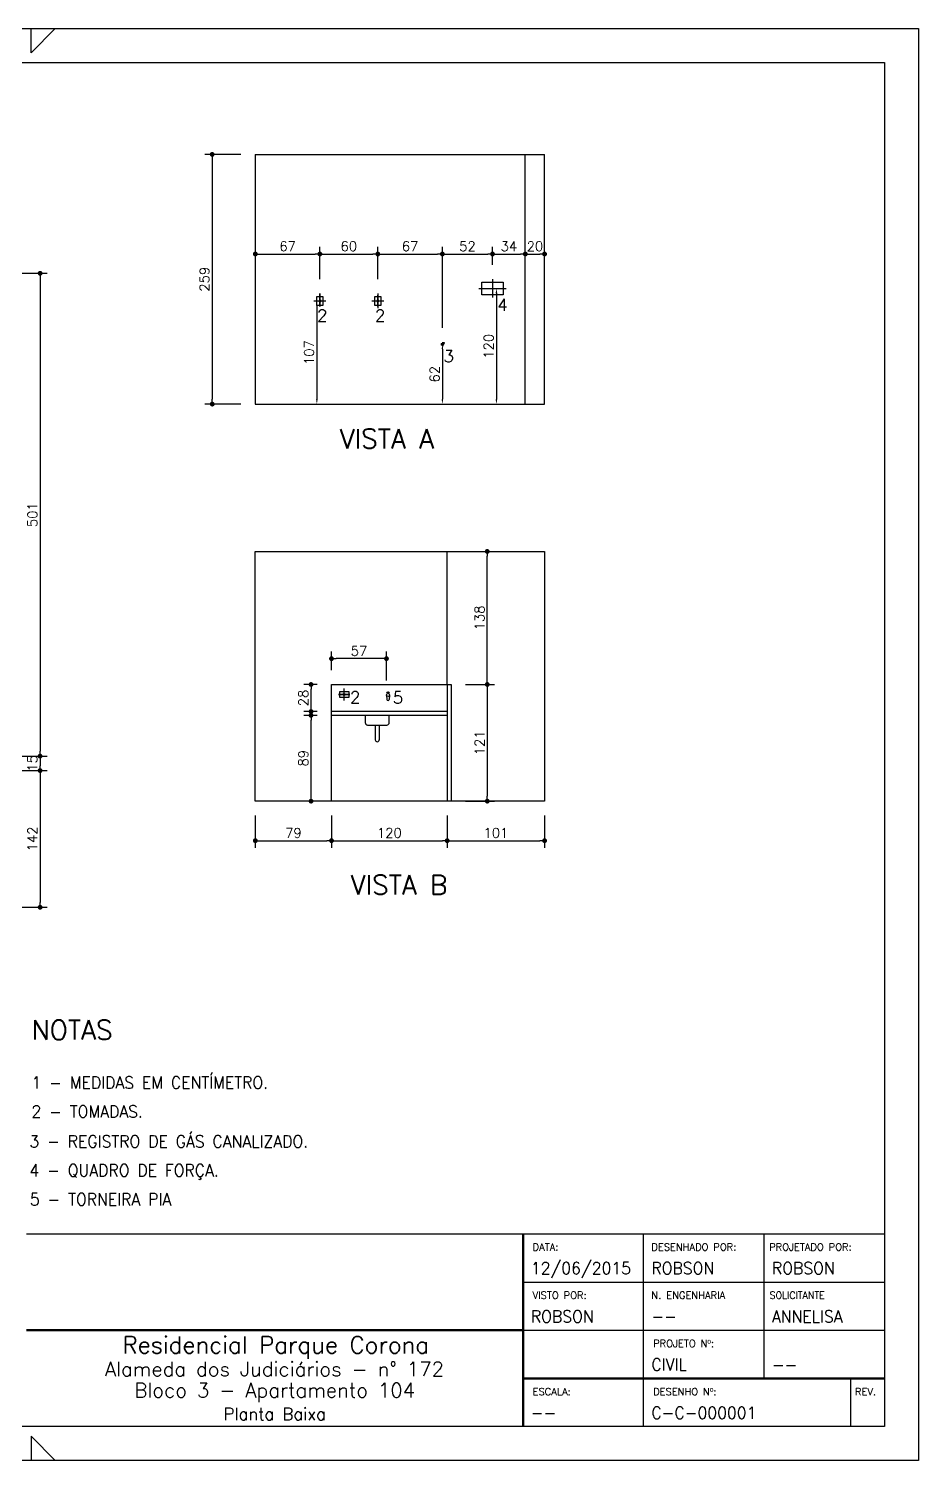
# Model space of a CAD drawing. Header units: millimetres. Extents: x -1019 to 2003, y 2166 to 3651.
# Drawn here: x 1080 to 2003, y 2166 to 3651 of the extents above; entities that cross this region are included whole.
import ezdxf
from ezdxf.enums import TextEntityAlignment as Align

# ---------------------------------------------------------------- set-up
doc = ezdxf.new("R2010")
doc.units = ezdxf.units.MM
doc.header["$LTSCALE"] = 30
doc.linetypes.add('CENTER', pattern=[2, 1.25, -0.25, 0.25, -0.25])
for name, color, linetype in [('100CL', 4, 'Continuous'), ('120CL', 4, 'Continuous'), ('175CL', 5, 'Continuous'), ('60CL', 2, 'Continuous'), ('CONT2', 2, 'Continuous'), ('CONT6', 6, 'Continuous'), ('Simb', 30, 'Continuous'), ('Texto-04', 4, 'Continuous')]:
    doc.layers.add(name, color=color, linetype=linetype)
doc.layers.add('CENTER', color=2, linetype='CENTER', lineweight=35)
doc.layers.add('CONT5', color=5, linetype='Continuous', lineweight=50)
doc.styles.add('100CL', font='romans.shx', dxfattribs={"height": 12.5})
doc.styles.add('120CL', font='romans.shx', dxfattribs={"height": 15})
doc.styles.add('175CL', font='romans.shx', dxfattribs={"height": 20})
doc.styles.add('60CL', font='romans.shx', dxfattribs={"height": 7.5})
doc.styles.add('NR', font='romans.shx')
doc.dimstyles.new('ESC-50', dxfattribs={"dimtxt": 10, "dimasz": 5, "dimexe": 7.5, "dimexo": 15, "dimgap": 0.5, "dimtad": 0, "dimdec": 1, "dimzin": 9, "dimdsep": 46, "dimtxsty": 'NR', "dimblk1": 'DOT', "dimblk2": 'DOT', "dimsah": 1, "dimcen": 0.09, "dimclrd": 1, "dimclre": 2, "dimclrt": 2, "dimadec": 5, "dimazin": 0, "dimtfac": 1, "dimtdec": 1, "dimtmove": 0, "dimatfit": 3, "dimldrblk": 'DOT', "dimfxl": 7.5, "dimtvp": 0.8, "dimtolj": 1, "dimtzin": 9, "dimarcsym": 0})

# ---------------------------------------------------------------- blocks, each defined once
blk = doc.blocks.new('*D38')
at = {"layer": 'Defpoints', "color": 0, "transparency": 16777216}
for p in [(1378.7, 3368.4), (1378.7, 3261.4), (1385.7, 3261.4)]:
    blk.add_point(p, dxfattribs=at)
at = {"layer": 'Simb', "color": 1, "lineweight": -2, "transparency": 16777216}
blk.add_line((1378.7, 3363.4), (1378.7, 3266.4), dxfattribs=at)
at = {"layer": 'Simb', "color": 1, "transparency": 16777216}
for points in [[(1377.9, 3363.4), (1379.6, 3363.4), (1378.7, 3368.4)], [(1377.9, 3266.4), (1379.6, 3266.4), (1378.7, 3261.4)]]:
    blk.add_solid(points, dxfattribs=at)
at = {"layer": 'Simb', "color": 2, "transparency": 16777216, "insert": (1370.7, 3314.9), "char_height": 10, "attachment_point": 5, "rotation": 90, "style": 'NR'}
blk.add_mtext('\\A1;107', dxfattribs=at)
blk = doc.blocks.new('_Dot')
at = {"color": 0, "linetype": 'ByBlock', "lineweight": -2}
blk.add_line((-0.5, 0), (-1, 0), dxfattribs=at)
at = {"color": 0, "linetype": 'ByBlock', "const_width": 0.5}
blk.add_lwpolyline([(-0.25, 0, 1), (0.25, 0, 1)], format="xyb", close=True, dxfattribs=at)
blk = doc.blocks.new('DOT')
at = {"color": 0, "linetype": 'ByBlock'}
blk.add_line((-0.5, 0), (-1, 0), dxfattribs=at)
at = {"color": 0, "linetype": 'ByBlock', "const_width": 0.5}
blk.add_lwpolyline([(-0.25, 0, 1), (0.25, 0, 1)], format="xyb", close=True, dxfattribs=at)
blk = doc.blocks.new('*D39')
at = {"layer": 'Defpoints', "color": 0, "transparency": 16777216}
for p in [(1314.9, 3520.4), (1270.2, 3261.4), (1314.9, 3261.4)]:
    blk.add_point(p, dxfattribs=at)
at = {"layer": 'Simb', "color": 2, "lineweight": -2, "transparency": 16777216}
for p, q in [((1299.9, 3520.4), (1262.7, 3520.4)), ((1299.9, 3261.4), (1262.7, 3261.4))]:
    blk.add_line(p, q, dxfattribs=at)
at = {"layer": 'Simb', "color": 1, "lineweight": -2, "transparency": 16777216}
blk.add_line((1270.2, 3515.4), (1270.2, 3266.4), dxfattribs=at)
at = {"layer": 'Simb', "color": 1, "lineweight": -2, "transparency": 16777216, "xscale": 5, "yscale": 5, "zscale": 5}
for p, rotation in [((1270.2, 3520.4), 90), ((1270.2, 3261.4), 270)]:
    blk.add_blockref('DOT', p, dxfattribs=dict(at, rotation=rotation))
at = {"layer": 'Simb', "color": 2, "transparency": 16777216, "insert": (1262.2, 3390.9), "char_height": 10, "attachment_point": 5, "rotation": 90, "style": 'NR'}
blk.add_mtext('\\A1;259', dxfattribs=at)
blk = doc.blocks.new('*D41')
at = {"layer": 'Defpoints', "color": 0, "transparency": 16777216}
for p in [(1507.4, 3323.4), (1507.4, 3261.4), (1508.9, 3261.4)]:
    blk.add_point(p, dxfattribs=at)
at = {"layer": 'Simb', "color": 1, "lineweight": -2, "transparency": 16777216}
blk.add_line((1508.9, 3318.4), (1508.9, 3266.4), dxfattribs=at)
at = {"layer": 'Simb', "color": 1, "transparency": 16777216}
for points in [[(1508.1, 3318.4), (1509.7, 3318.4), (1508.9, 3323.4)], [(1508.1, 3266.4), (1509.7, 3266.4), (1508.9, 3261.4)]]:
    blk.add_solid(points, dxfattribs=at)
at = {"layer": 'Simb', "color": 2, "transparency": 16777216, "insert": (1500.9, 3292.4), "char_height": 10, "attachment_point": 5, "rotation": 90, "style": 'NR'}
blk.add_mtext('\\A1;62', dxfattribs=at)
blk = doc.blocks.new('*D42')
at = {"layer": 'Defpoints', "color": 0, "transparency": 16777216}
for p in [(1574.9, 3381.4), (1564.9, 3261.4), (1574.9, 3261.4)]:
    blk.add_point(p, dxfattribs=at)
at = {"layer": 'Simb', "color": 1, "lineweight": -2, "transparency": 16777216}
blk.add_line((1564.9, 3376.4), (1564.9, 3266.4), dxfattribs=at)
at = {"layer": 'Simb', "color": 1, "transparency": 16777216}
for points in [[(1564.1, 3376.4), (1565.8, 3376.4), (1564.9, 3381.4)], [(1564.1, 3266.4), (1565.8, 3266.4), (1564.9, 3261.4)]]:
    blk.add_solid(points, dxfattribs=at)
at = {"layer": 'Simb', "color": 2, "transparency": 16777216, "insert": (1556.9, 3321.4), "char_height": 10, "attachment_point": 5, "rotation": 90, "style": 'NR'}
blk.add_mtext('\\A1;120', dxfattribs=at)
blk = doc.blocks.new('*D43')
at = {"layer": 'Defpoints', "color": 0, "transparency": 16777216}
for p in [(1314.9, 3520.4), (1381.9, 3417.1), (1381.9, 3376)]:
    blk.add_point(p, dxfattribs=at)
at = {"layer": 'Simb', "color": 2, "lineweight": -2, "transparency": 16777216}
for p, q in [((1314.9, 3505.4), (1314.9, 3409.6)), ((1381.9, 3391), (1381.9, 3424.6))]:
    blk.add_line(p, q, dxfattribs=at)
at = {"layer": 'Simb', "color": 1, "lineweight": -2, "transparency": 16777216}
blk.add_line((1319.9, 3417.1), (1376.9, 3417.1), dxfattribs=at)
at = {"layer": 'Simb', "color": 1, "lineweight": -2, "transparency": 16777216, "xscale": 5, "yscale": 5, "zscale": 5, "rotation": 180}
blk.add_blockref('DOT', (1314.9, 3417.1), dxfattribs=at)
at = {"layer": 'Simb', "color": 1, "lineweight": -2, "transparency": 16777216, "xscale": 5, "yscale": 5, "zscale": 5}
blk.add_blockref('DOT', (1381.9, 3417.1), dxfattribs=at)
at = {"layer": 'Simb', "color": 2, "transparency": 16777216, "insert": (1348.4, 3425.1), "char_height": 10, "attachment_point": 5, "style": 'NR'}
blk.add_mtext('\\A1;67', dxfattribs=at)
blk = doc.blocks.new('*D44')
at = {"layer": 'Defpoints', "color": 0, "transparency": 16777216}
for p in [(1441.9, 3417.1), (1381.9, 3376), (1441.9, 3376)]:
    blk.add_point(p, dxfattribs=at)
at = {"layer": 'Simb', "color": 2, "lineweight": -2, "transparency": 16777216}
for p, q in [((1381.9, 3391), (1381.9, 3424.6)), ((1441.9, 3391), (1441.9, 3424.6))]:
    blk.add_line(p, q, dxfattribs=at)
at = {"layer": 'Simb', "color": 1, "lineweight": -2, "transparency": 16777216}
blk.add_line((1386.9, 3417.1), (1436.9, 3417.1), dxfattribs=at)
at = {"layer": 'Simb', "color": 1, "lineweight": -2, "transparency": 16777216, "xscale": 5, "yscale": 5, "zscale": 5, "rotation": 180}
blk.add_blockref('DOT', (1381.9, 3417.1), dxfattribs=at)
at = {"layer": 'Simb', "color": 1, "lineweight": -2, "transparency": 16777216, "xscale": 5, "yscale": 5, "zscale": 5}
blk.add_blockref('DOT', (1441.9, 3417.1), dxfattribs=at)
at = {"layer": 'Simb', "color": 2, "transparency": 16777216, "insert": (1411.9, 3425.1), "char_height": 10, "attachment_point": 5, "style": 'NR'}
blk.add_mtext('\\A1;60', dxfattribs=at)
blk = doc.blocks.new('*D45')
at = {"layer": 'Defpoints', "color": 0, "transparency": 16777216}
for p in [(1508.9, 3417.1), (1441.9, 3376), (1508.9, 3325.5)]:
    blk.add_point(p, dxfattribs=at)
at = {"layer": 'Simb', "color": 2, "lineweight": -2, "transparency": 16777216}
for p, q in [((1441.9, 3391), (1441.9, 3424.6)), ((1508.9, 3340.5), (1508.9, 3424.6))]:
    blk.add_line(p, q, dxfattribs=at)
at = {"layer": 'Simb', "color": 1, "lineweight": -2, "transparency": 16777216}
blk.add_line((1446.9, 3417.1), (1503.9, 3417.1), dxfattribs=at)
at = {"layer": 'Simb', "color": 1, "lineweight": -2, "transparency": 16777216, "xscale": 5, "yscale": 5, "zscale": 5, "rotation": 180}
blk.add_blockref('DOT', (1441.9, 3417.1), dxfattribs=at)
at = {"layer": 'Simb', "color": 1, "lineweight": -2, "transparency": 16777216, "xscale": 5, "yscale": 5, "zscale": 5}
blk.add_blockref('DOT', (1508.9, 3417.1), dxfattribs=at)
at = {"layer": 'Simb', "color": 2, "transparency": 16777216, "insert": (1475.4, 3425.1), "char_height": 10, "attachment_point": 5, "style": 'NR'}
blk.add_mtext('\\A1;67', dxfattribs=at)
blk = doc.blocks.new('*D46')
at = {"layer": 'Defpoints', "color": 0, "transparency": 16777216}
for p in [(1560.9, 3417.1), (1560.9, 3390.9), (1508.9, 3325.5)]:
    blk.add_point(p, dxfattribs=at)
at = {"layer": 'Simb', "color": 2, "lineweight": -2, "transparency": 16777216}
for p, q in [((1508.9, 3340.5), (1508.9, 3424.6)), ((1560.9, 3405.9), (1560.9, 3424.6))]:
    blk.add_line(p, q, dxfattribs=at)
at = {"layer": 'Simb', "color": 1, "lineweight": -2, "transparency": 16777216}
blk.add_line((1513.9, 3417.1), (1555.9, 3417.1), dxfattribs=at)
at = {"layer": 'Simb', "color": 1, "lineweight": -2, "transparency": 16777216, "xscale": 5, "yscale": 5, "zscale": 5, "rotation": 180}
blk.add_blockref('DOT', (1508.9, 3417.1), dxfattribs=at)
at = {"layer": 'Simb', "color": 1, "lineweight": -2, "transparency": 16777216, "xscale": 5, "yscale": 5, "zscale": 5}
blk.add_blockref('DOT', (1560.9, 3417.1), dxfattribs=at)
at = {"layer": 'Simb', "color": 2, "transparency": 16777216, "insert": (1534.9, 3425.1), "char_height": 10, "attachment_point": 5, "style": 'NR'}
blk.add_mtext('\\A1;52', dxfattribs=at)
blk = doc.blocks.new('*D47')
at = {"layer": 'Defpoints', "color": 0, "transparency": 16777216}
for p in [(1594.9, 3417.1), (1560.9, 3390.9), (1594.9, 3390.9)]:
    blk.add_point(p, dxfattribs=at)
at = {"layer": 'Simb', "color": 2, "lineweight": -2, "transparency": 16777216}
for p, q in [((1560.9, 3405.9), (1560.9, 3424.6)), ((1594.9, 3405.9), (1594.9, 3424.6))]:
    blk.add_line(p, q, dxfattribs=at)
at = {"layer": 'Simb', "color": 1, "lineweight": -2, "transparency": 16777216}
blk.add_line((1565.9, 3417.1), (1589.9, 3417.1), dxfattribs=at)
at = {"layer": 'Simb', "color": 1, "lineweight": -2, "transparency": 16777216, "xscale": 5, "yscale": 5, "zscale": 5, "rotation": 180}
blk.add_blockref('DOT', (1560.9, 3417.1), dxfattribs=at)
at = {"layer": 'Simb', "color": 1, "lineweight": -2, "transparency": 16777216, "xscale": 5, "yscale": 5, "zscale": 5}
blk.add_blockref('DOT', (1594.9, 3417.1), dxfattribs=at)
at = {"layer": 'Simb', "color": 2, "transparency": 16777216, "insert": (1577.9, 3425.1), "char_height": 10, "attachment_point": 5, "style": 'NR'}
blk.add_mtext('\\A1;34', dxfattribs=at)
blk = doc.blocks.new('*D48')
at = {"layer": 'Defpoints', "color": 0, "transparency": 16777216}
for p in [(1614.9, 3417.1), (1594.9, 3390.9), (1614.9, 3390.9)]:
    blk.add_point(p, dxfattribs=at)
at = {"layer": 'Simb', "color": 2, "lineweight": -2, "transparency": 16777216}
for p, q in [((1594.9, 3405.9), (1594.9, 3424.6)), ((1614.9, 3405.9), (1614.9, 3424.6))]:
    blk.add_line(p, q, dxfattribs=at)
at = {"layer": 'Simb', "color": 1, "lineweight": -2, "transparency": 16777216}
blk.add_line((1599.9, 3417.1), (1609.9, 3417.1), dxfattribs=at)
at = {"layer": 'Simb', "color": 1, "lineweight": -2, "transparency": 16777216, "xscale": 5, "yscale": 5, "zscale": 5, "rotation": 180}
blk.add_blockref('DOT', (1594.9, 3417.1), dxfattribs=at)
at = {"layer": 'Simb', "color": 1, "lineweight": -2, "transparency": 16777216, "xscale": 5, "yscale": 5, "zscale": 5}
blk.add_blockref('DOT', (1614.9, 3417.1), dxfattribs=at)
at = {"layer": 'Simb', "color": 2, "transparency": 16777216, "insert": (1604.9, 3425.1), "char_height": 10, "attachment_point": 5, "style": 'NR'}
blk.add_mtext('\\A1;20', dxfattribs=at)
blk = doc.blocks.new('*D49')
at = {"layer": 'Defpoints', "color": 0, "transparency": 16777216}
for p in [(1372.7, 2938.6), (1393.9, 2938.6), (1393.9, 2849.6)]:
    blk.add_point(p, dxfattribs=at)
at = {"layer": 'Simb', "color": 2, "lineweight": -2, "transparency": 16777216}
for p, q in [((1378.9, 2938.6), (1365.2, 2938.6)), ((1378.9, 2849.6), (1365.2, 2849.6))]:
    blk.add_line(p, q, dxfattribs=at)
at = {"layer": 'Simb', "color": 1, "lineweight": -2, "transparency": 16777216}
blk.add_line((1372.7, 2854.6), (1372.7, 2933.6), dxfattribs=at)
at = {"layer": 'Simb', "color": 1, "lineweight": -2, "transparency": 16777216, "xscale": 5, "yscale": 5, "zscale": 5}
for p, rotation in [((1372.7, 2938.6), 90), ((1372.7, 2849.6), 270)]:
    blk.add_blockref('DOT', p, dxfattribs=dict(at, rotation=rotation))
at = {"layer": 'Simb', "color": 2, "transparency": 16777216, "insert": (1364.7, 2894.1), "char_height": 10, "attachment_point": 5, "rotation": 90, "style": 'NR'}
blk.add_mtext('\\A1;89', dxfattribs=at)
blk = doc.blocks.new('*D50')
at = {"layer": 'Defpoints', "color": 0, "transparency": 16777216}
for p in [(1517.9, 2970.6), (1517.9, 2849.6), (1555.4, 2849.6)]:
    blk.add_point(p, dxfattribs=at)
at = {"layer": 'Simb', "color": 2, "lineweight": -2, "transparency": 16777216}
for p, q in [((1532.9, 2970.6), (1562.9, 2970.6)), ((1532.9, 2849.6), (1562.9, 2849.6))]:
    blk.add_line(p, q, dxfattribs=at)
at = {"layer": 'Simb', "color": 1, "lineweight": -2, "transparency": 16777216}
blk.add_line((1555.4, 2965.6), (1555.4, 2854.6), dxfattribs=at)
at = {"layer": 'Simb', "color": 1, "lineweight": -2, "transparency": 16777216, "xscale": 5, "yscale": 5, "zscale": 5}
for p, rotation in [((1555.4, 2970.6), 90), ((1555.4, 2849.6), 270)]:
    blk.add_blockref('DOT', p, dxfattribs=dict(at, rotation=rotation))
at = {"layer": 'Simb', "color": 2, "transparency": 16777216, "insert": (1547.4, 2910.1), "char_height": 10, "attachment_point": 5, "rotation": 90, "style": 'NR'}
blk.add_mtext('\\A1;121', dxfattribs=at)
blk = doc.blocks.new('*D51')
at = {"layer": 'Defpoints', "color": 0, "transparency": 16777216}
for p in [(1513.9, 3108.6), (1555.4, 3108.6), (1517.9, 2970.6)]:
    blk.add_point(p, dxfattribs=at)
at = {"layer": 'Simb', "color": 2, "lineweight": -2, "transparency": 16777216}
for p, q in [((1528.9, 3108.6), (1562.9, 3108.6)), ((1532.9, 2970.6), (1562.9, 2970.6))]:
    blk.add_line(p, q, dxfattribs=at)
at = {"layer": 'Simb', "color": 1, "lineweight": -2, "transparency": 16777216}
blk.add_line((1555.4, 2975.6), (1555.4, 3103.6), dxfattribs=at)
at = {"layer": 'Simb', "color": 1, "lineweight": -2, "transparency": 16777216, "xscale": 5, "yscale": 5, "zscale": 5}
for p, rotation in [((1555.4, 3108.6), 90), ((1555.4, 2970.6), 270)]:
    blk.add_blockref('DOT', p, dxfattribs=dict(at, rotation=rotation))
at = {"layer": 'Simb', "color": 2, "transparency": 16777216, "insert": (1547.4, 3039.6), "char_height": 10, "attachment_point": 5, "rotation": 90, "style": 'NR'}
blk.add_mtext('\\A1;138', dxfattribs=at)
blk = doc.blocks.new('*D52')
at = {"layer": 'Defpoints', "color": 0, "transparency": 16777216}
for p in [(1314.9, 2849.6), (1393.9, 2849.6), (1393.9, 2808.6)]:
    blk.add_point(p, dxfattribs=at)
at = {"layer": 'Simb', "color": 2, "lineweight": -2, "transparency": 16777216}
for p, q in [((1314.9, 2834.6), (1314.9, 2801.1)), ((1393.9, 2834.6), (1393.9, 2801.1))]:
    blk.add_line(p, q, dxfattribs=at)
at = {"layer": 'Simb', "color": 1, "lineweight": -2, "transparency": 16777216}
blk.add_line((1319.9, 2808.6), (1388.9, 2808.6), dxfattribs=at)
at = {"layer": 'Simb', "color": 1, "lineweight": -2, "transparency": 16777216, "xscale": 5, "yscale": 5, "zscale": 5, "rotation": 180}
blk.add_blockref('DOT', (1314.9, 2808.6), dxfattribs=at)
at = {"layer": 'Simb', "color": 1, "lineweight": -2, "transparency": 16777216, "xscale": 5, "yscale": 5, "zscale": 5}
blk.add_blockref('DOT', (1393.9, 2808.6), dxfattribs=at)
at = {"layer": 'Simb', "color": 2, "transparency": 16777216, "insert": (1354.4, 2816.6), "char_height": 10, "attachment_point": 5, "style": 'NR'}
blk.add_mtext('\\A1;79', dxfattribs=at)
blk = doc.blocks.new('*D53')
at = {"layer": 'Defpoints', "color": 0, "transparency": 16777216}
for p in [(1393.9, 2849.6), (1513.9, 2849.6), (1513.9, 2808.6)]:
    blk.add_point(p, dxfattribs=at)
at = {"layer": 'Simb', "color": 2, "lineweight": -2, "transparency": 16777216}
for p, q in [((1393.9, 2834.6), (1393.9, 2801.1)), ((1513.9, 2834.6), (1513.9, 2801.1))]:
    blk.add_line(p, q, dxfattribs=at)
at = {"layer": 'Simb', "color": 1, "lineweight": -2, "transparency": 16777216}
blk.add_line((1398.9, 2808.6), (1508.9, 2808.6), dxfattribs=at)
at = {"layer": 'Simb', "color": 1, "lineweight": -2, "transparency": 16777216, "xscale": 5, "yscale": 5, "zscale": 5, "rotation": 180}
blk.add_blockref('DOT', (1393.9, 2808.6), dxfattribs=at)
at = {"layer": 'Simb', "color": 1, "lineweight": -2, "transparency": 16777216, "xscale": 5, "yscale": 5, "zscale": 5}
blk.add_blockref('DOT', (1513.9, 2808.6), dxfattribs=at)
at = {"layer": 'Simb', "color": 2, "transparency": 16777216, "insert": (1453.9, 2816.6), "char_height": 10, "attachment_point": 5, "style": 'NR'}
blk.add_mtext('\\A1;120', dxfattribs=at)
blk = doc.blocks.new('*D54')
at = {"layer": 'Defpoints', "color": 0, "transparency": 16777216}
for p in [(1513.9, 2849.6), (1614.9, 2849.6), (1614.9, 2808.6)]:
    blk.add_point(p, dxfattribs=at)
at = {"layer": 'Simb', "color": 2, "lineweight": -2, "transparency": 16777216}
for p, q in [((1513.9, 2834.6), (1513.9, 2801.1)), ((1614.9, 2834.6), (1614.9, 2801.1))]:
    blk.add_line(p, q, dxfattribs=at)
at = {"layer": 'Simb', "color": 1, "lineweight": -2, "transparency": 16777216}
blk.add_line((1518.9, 2808.6), (1609.9, 2808.6), dxfattribs=at)
at = {"layer": 'Simb', "color": 1, "lineweight": -2, "transparency": 16777216, "xscale": 5, "yscale": 5, "zscale": 5, "rotation": 180}
blk.add_blockref('DOT', (1513.9, 2808.6), dxfattribs=at)
at = {"layer": 'Simb', "color": 1, "lineweight": -2, "transparency": 16777216, "xscale": 5, "yscale": 5, "zscale": 5}
blk.add_blockref('DOT', (1614.9, 2808.6), dxfattribs=at)
at = {"layer": 'Simb', "color": 2, "transparency": 16777216, "insert": (1564.4, 2816.6), "char_height": 10, "attachment_point": 5, "style": 'NR'}
blk.add_mtext('\\A1;101', dxfattribs=at)
blk = doc.blocks.new('*D55')
at = {"layer": 'Defpoints', "color": 0, "transparency": 16777216}
for p in [(1372.7, 2970.6), (1393.9, 2970.6), (1393.9, 2942.6)]:
    blk.add_point(p, dxfattribs=at)
at = {"layer": 'Simb', "color": 2, "lineweight": -2, "transparency": 16777216}
for p, q in [((1378.9, 2970.6), (1365.2, 2970.6)), ((1378.9, 2942.6), (1365.2, 2942.6))]:
    blk.add_line(p, q, dxfattribs=at)
at = {"layer": 'Simb', "color": 1, "lineweight": -2, "transparency": 16777216}
blk.add_line((1372.7, 2947.6), (1372.7, 2965.6), dxfattribs=at)
at = {"layer": 'Simb', "color": 1, "lineweight": -2, "transparency": 16777216, "xscale": 5, "yscale": 5, "zscale": 5}
for p, rotation in [((1372.7, 2970.6), 90), ((1372.7, 2942.6), 270)]:
    blk.add_blockref('DOT', p, dxfattribs=dict(at, rotation=rotation))
at = {"layer": 'Simb', "color": 2, "transparency": 16777216, "insert": (1364.7, 2956.6), "char_height": 10, "attachment_point": 5, "rotation": 90, "style": 'NR'}
blk.add_mtext('\\A1;28', dxfattribs=at)
blk = doc.blocks.new('*D75')
at = {"layer": 'Defpoints', "color": 0, "transparency": 16777216}
for p in [(1042.6, 3397.1), (1042.6, 2896.3), (1091.7, 2896.3)]:
    blk.add_point(p, dxfattribs=at)
at = {"layer": 'Simb', "color": 2, "lineweight": -2, "transparency": 16777216}
for p, q in [((1057.6, 3397.1), (1099.2, 3397.1)), ((1057.6, 2896.3), (1099.2, 2896.3))]:
    blk.add_line(p, q, dxfattribs=at)
at = {"layer": 'Simb', "color": 1, "lineweight": -2, "transparency": 16777216}
blk.add_line((1091.7, 3392.1), (1091.7, 2901.3), dxfattribs=at)
at = {"layer": 'Simb', "color": 1, "lineweight": -2, "transparency": 16777216, "xscale": 5, "yscale": 5, "zscale": 5}
for p, rotation in [((1091.7, 3397.1), 90), ((1091.7, 2896.3), 270)]:
    blk.add_blockref('DOT', p, dxfattribs=dict(at, rotation=rotation))
at = {"layer": 'Simb', "color": 2, "transparency": 16777216, "insert": (1083.7, 3146.7), "char_height": 10, "attachment_point": 5, "rotation": 90, "style": 'NR'}
blk.add_mtext('\\A1;501', dxfattribs=at)
blk = doc.blocks.new('*D76')
at = {"layer": 'Defpoints', "color": 0, "transparency": 16777216}
for p in [(1042.6, 2896.3), (1057.6, 2881.3), (1091.7, 2881.3)]:
    blk.add_point(p, dxfattribs=at)
at = {"layer": 'Simb', "color": 2, "lineweight": -2, "transparency": 16777216}
for p, q in [((1057.6, 2896.3), (1099.2, 2896.3)), ((1072.6, 2881.3), (1099.2, 2881.3))]:
    blk.add_line(p, q, dxfattribs=at)
at = {"layer": 'Simb', "color": 1, "lineweight": -2, "transparency": 16777216}
blk.add_line((1091.7, 2891.3), (1091.7, 2886.3), dxfattribs=at)
at = {"layer": 'Simb', "color": 1, "lineweight": -2, "transparency": 16777216, "xscale": 5, "yscale": 5, "zscale": 5}
for p, rotation in [((1091.7, 2896.3), 90), ((1091.7, 2881.3), 270)]:
    blk.add_blockref('DOT', p, dxfattribs=dict(at, rotation=rotation))
at = {"layer": 'Simb', "color": 2, "transparency": 16777216, "insert": (1083.7, 2888.8), "char_height": 10, "attachment_point": 5, "rotation": 90, "style": 'NR'}
blk.add_mtext('\\A1;15', dxfattribs=at)
blk = doc.blocks.new('*D77')
at = {"layer": 'Defpoints', "color": 0, "transparency": 16777216}
for p in [(1057.6, 2881.3), (827.5, 2739.5), (1091.7, 2739.5)]:
    blk.add_point(p, dxfattribs=at)
at = {"layer": 'Simb', "color": 2, "lineweight": -2, "transparency": 16777216}
for p, q in [((1072.6, 2881.3), (1099.2, 2881.3)), ((842.5, 2739.5), (1099.2, 2739.5))]:
    blk.add_line(p, q, dxfattribs=at)
at = {"layer": 'Simb', "color": 1, "lineweight": -2, "transparency": 16777216}
blk.add_line((1091.7, 2876.3), (1091.7, 2744.5), dxfattribs=at)
at = {"layer": 'Simb', "color": 1, "lineweight": -2, "transparency": 16777216, "xscale": 5, "yscale": 5, "zscale": 5}
for p, rotation in [((1091.7, 2881.3), 90), ((1091.7, 2739.5), 270)]:
    blk.add_blockref('DOT', p, dxfattribs=dict(at, rotation=rotation))
at = {"layer": 'Simb', "color": 2, "transparency": 16777216, "insert": (1083.7, 2810.4), "char_height": 10, "attachment_point": 5, "rotation": 90, "style": 'NR'}
blk.add_mtext('\\A1;142', dxfattribs=at)
blk = doc.blocks.new('*D92')
at = {"layer": 'Defpoints', "color": 0, "transparency": 16777216}
for p in [(1393.9, 2997.4), (1393.9, 2970.6), (1450.9, 2959.7)]:
    blk.add_point(p, dxfattribs=at)
at = {"layer": 'Simb', "color": 2, "lineweight": -2, "transparency": 16777216}
for p, q in [((1393.9, 2985.6), (1393.9, 3004.9)), ((1450.9, 2974.7), (1450.9, 3004.9))]:
    blk.add_line(p, q, dxfattribs=at)
at = {"layer": 'Simb', "color": 1, "lineweight": -2, "transparency": 16777216}
blk.add_line((1445.9, 2997.4), (1398.9, 2997.4), dxfattribs=at)
at = {"layer": 'Simb', "color": 1, "lineweight": -2, "transparency": 16777216, "xscale": 5, "yscale": 5, "zscale": 5, "rotation": 180}
blk.add_blockref('DOT', (1393.9, 2997.4), dxfattribs=at)
at = {"layer": 'Simb', "color": 1, "lineweight": -2, "transparency": 16777216, "xscale": 5, "yscale": 5, "zscale": 5}
blk.add_blockref('DOT', (1450.9, 2997.4), dxfattribs=at)
at = {"layer": 'Simb', "color": 2, "transparency": 16777216, "insert": (1422.4, 3005.4), "char_height": 10, "attachment_point": 5, "style": 'NR'}
blk.add_mtext('\\A1;57', dxfattribs=at)

msp = doc.modelspace()

# ---------------------------------------------------------------- linework, layer by layer
at = {"layer": '60CL'}
for p, q in [((1082.5, 3625.85), (1107.5, 3650.85)), ((1082.5, 3625.85), (1082.5, 3650.85)), ((1082.5, 2190.85), (1107.5, 2165.85)), ((1082.5, 2190.85), (1082.5, 2165.85)), ((1082.5, 2190.85), (1107.5, 2165.85)), ((1082.5, 2190.85), (1082.5, 2165.85))]:
    msp.add_line(p, q, dxfattribs=at)
at = {"layer": 'CENTER'}
for p, q in [((1381.89, 3376.04), (1381.89, 3362.55)), ((1441.89, 3374.24), (1441.89, 3362.55)), ((1401.23, 2960.28), (1412.92, 2960.28))]:
    msp.add_line(p, q, dxfattribs=at)
at = {"layer": 'CONT2'}
for p, q in [((-97.5, 3650.85), (2002.5, 3650.85)), ((2002.5, 3650.85), (2002.5, 2165.85)), ((1314.89, 3520.4), (1314.89, 3261.4)), ((1314.89, 3520.4), (1614.89, 3520.4)), ((1594.89, 3261.4), (1594.89, 3520.4)), ((1614.89, 3261.4), (1614.89, 3520.4)), ((1560.89, 3390.93), (1560.89, 3371.86)), ((1441.89, 3376.04), (1441.89, 3360.75)), ((1546.86, 3381.4), (1574.92, 3381.4)), ((1375.74, 3368.4), (1388.04, 3368.4)), ((1435.74, 3368.4), (1448.04, 3368.4)), ((1507.37, 3323.4), (1510.42, 3323.4)), ((1508.89, 3325.53), (1508.89, 3321.26)), ((1314.89, 3261.4), (1614.89, 3261.4)), ((1314.89, 2849.57), (1314.89, 3108.57)), ((1314.89, 3108.57), (1614.89, 3108.57)), ((1513.89, 2970.57), (1513.89, 3108.57)), ((1614.89, 3108.57), (1614.89, 2849.57)), ((1393.89, 2970.57), (1513.89, 2970.57)), ((1393.89, 2849.57), (1393.89, 2970.57)), ((1513.89, 2970.57), (1513.89, 2849.57)), ((1513.89, 2970.57), (1517.89, 2970.57)), ((1517.89, 2970.57), (1517.89, 2849.57)), ((1407.07, 2954.13), (1407.07, 2966.44)), ((1450.89, 2959.68), (1451.45, 2955.05)), ((1454.15, 2959.68), (1453.6, 2955.05)), ((1513.89, 2942.57), (1393.89, 2942.57)), ((1513.89, 2938.57), (1393.89, 2938.57)), ((1614.89, 2849.57), (1314.89, 2849.57)), ((1717.5, 2200.85), (1717.5, 2400.85)), ((1842.5, 2250.85), (1842.5, 2400.85)), ((1592.5, 2350.85), (1967.5, 2350.85)), ((1592.5, 2300.85), (1967.5, 2300.85)), ((2002.5, 2165.85), (-97.5, 2165.85)), ((2002.5, 2165.85), (-97.5, 2165.85))]:
    msp.add_line(p, q, dxfattribs=at)
at = {"layer": 'CONT2', "linetype": 'Continuous'}
msp.add_line((1932.5, 2200.85), (1932.5, 2250.85), dxfattribs=at)
at = {"layer": 'CONT2'}
msp.add_lwpolyline([(1451.41, 2962.78), (1453.57, 2962.78), (1453.57, 2962.38), (1451.41, 2962.38)], close=True, dxfattribs=at)
for points in [[(1452.85, 2962.78), (1452.2, 2962.78)], [(1452.2, 2962.38), (1452.2, 2961.31), (1452.85, 2961.31), (1452.85, 2962.38)]]:
    msp.add_lwpolyline(points, dxfattribs=at)
msp.add_circle((1452.52, 2959.68), 1.63, dxfattribs=at)
msp.add_arc((1452.52, 2955.05), 1.07, 180, 0, dxfattribs=at)
at = {"layer": 'CONT5'}
for p, q in [((1592.5, 2200.85), (1592.5, 2400.85)), ((1077.5, 2300.85), (1592.5, 2300.85)), ((1592.5, 2250.85), (1967.5, 2250.85))]:
    msp.add_line(p, q, dxfattribs=at)
at = {"layer": 'CONT6'}
for p, q in [((27.5, 3615.85), (1967.5, 3615.85)), ((1967.5, 3615.85), (1967.5, 2200.85)), ((1077.5, 2400.85), (1967.5, 2400.85)), ((1967.5, 2200.85), (27.5, 2200.85))]:
    msp.add_line(p, q, dxfattribs=at)
at = {"layer": 'Simb'}
for p, q in [((1381.89, 3369.9), (1381.39, 3369.4)), ((1381.39, 3369.4), (1381.39, 3367.4)), ((1381.89, 3366.9), (1381.39, 3367.4)), ((1382.39, 3369.4), (1381.89, 3369.9)), ((1382.39, 3367.4), (1381.89, 3366.9)), ((1382.39, 3369.4), (1382.39, 3367.4)), ((1441.89, 3369.9), (1441.39, 3369.4)), ((1441.39, 3369.4), (1441.39, 3367.4)), ((1441.89, 3366.9), (1441.39, 3367.4)), ((1442.39, 3369.4), (1441.89, 3369.9)), ((1442.39, 3367.4), (1441.89, 3366.9)), ((1442.39, 3369.4), (1442.39, 3367.4)), ((1406.07, 2960.78), (1405.57, 2960.28)), ((1405.57, 2960.28), (1406.07, 2959.78)), ((1406.07, 2960.78), (1408.07, 2960.78)), ((1406.07, 2959.78), (1408.07, 2959.78)), ((1408.07, 2960.78), (1408.57, 2960.28)), ((1408.57, 2960.28), (1408.07, 2959.78)), ((1428.86, 2938.57), (1428.86, 2931.07)), ((1431.36, 2928.57), (1451.36, 2928.57)), ((1439.36, 2928.57), (1439.36, 2913.17)), ((1443.36, 2928.57), (1443.36, 2913.17)), ((1453.86, 2931.07), (1453.86, 2938.57))]:
    msp.add_line(p, q, dxfattribs=at)
for points in [[(1549.86, 3387.93), (1571.92, 3387.93), (1571.92, 3374.86), (1549.86, 3374.86)], [(1378.74, 3373.04), (1385.04, 3373.04), (1385.04, 3363.75), (1378.74, 3363.75)], [(1438.74, 3373.04), (1445.04, 3373.04), (1445.04, 3363.75), (1438.74, 3363.75)], [(1508.89, 3324.48), (1511.14, 3324.48), (1511.14, 3324.98), (1508.89, 3324.98)], [(1402.43, 2957.13), (1402.43, 2963.44), (1411.72, 2963.44), (1411.72, 2957.13)]]:
    msp.add_lwpolyline(points, close=True, dxfattribs=at)
for centre, radius in [((1381.89, 3369.1), 0.12), ((1381.89, 3367.7), 0.12), ((1382.09, 3368.4), 0.12), ((1441.89, 3369.1), 0.12), ((1441.89, 3367.7), 0.12), ((1442.09, 3368.4), 0.12), ((1508.89, 3323.4), 1.08), ((1406.37, 2960.28), 0.12), ((1407.07, 2960.48), 0.12), ((1407.77, 2960.28), 0.12)]:
    msp.add_circle(centre, radius, dxfattribs=at)
for centre, radius, start, end in [((1431.36, 2931.07), 2.5, 180, 270), ((1451.36, 2931.07), 2.5, 270, 0), ((1441.36, 2913.17), 2, 180, 0)]:
    msp.add_arc(centre, radius, start, end, dxfattribs=at)

# ---------------------------------------------------------------- texts
at = {"layer": '100CL', "ltscale": 0.95, "style": '100CL', "width": 0.95}
for s, p in [('1 - MEDIDAS EM CENTÍMETRO.    ', (1082.8, 2551.42)), ('2 - TOMADAS.', (1082.8, 2521.42)), ('3 - REGISTRO DE GÁS CANALIZADO.', (1080.63, 2490.43)), ('4 - QUADRO DE FORÇA.', (1080.63, 2460.43)), ('5 - TORNEIRA PIA', (1081.1, 2430.34)), ('12/06/2015', (1600.65, 2358.94)), ('ROBSON', (1725.65, 2358.94)), ('ROBSON', (1850.65, 2358.94)), ('ROBSON', (1600.65, 2308.94)), ('ANNELISA', (1850.65, 2308.94)), ('--', (1725.65, 2308.94)), ('CIVIL', (1725.65, 2258.94)), ('--', (1850.65, 2258.94)), ('--', (1600.65, 2208.94)), ('C-C-000001', (1725.65, 2208.94))]:
    msp.add_text(s, height=12.5, dxfattribs=at).set_placement(p)
at = {"layer": '100CL', "linetype": 'Continuous', "style": '100CL'}
msp.add_text('Planta Baixa', height=12.5, dxfattribs=at).set_placement((1335, 2207.71), align=Align.CENTER)
at = {"layer": '120CL', "linetype": 'Continuous', "style": '120CL'}
for s, p in [('Alameda dos Judiciários - n° 172', (1334.72, 2253.03)), ('Bloco 3 - Apartamento 104', (1335, 2231.11))]:
    msp.add_text(s, height=15, dxfattribs=at).set_placement(p, align=Align.CENTER)
at = {"layer": '175CL', "color": 5, "style": '175CL'}
msp.add_text('NOTAS ', height=20, dxfattribs=at).set_placement((1082.8, 2602.27))
at = {"layer": '175CL', "color": 5, "linetype": 'Continuous', "style": '175CL'}
msp.add_text('Residencial Parque Corona', height=17.5, dxfattribs=at).set_placement((1336.11, 2276.84), align=Align.CENTER)
at = {"layer": '60CL', "style": '60CL'}
for s, p in [('DATA:', (1602.5, 2383.35)), ('DESENHADO POR:', (1725.66, 2383.35)), ('PROJETADO POR:', (1847.82, 2383.35)), ('VISTO POR:', (1602.5, 2333.35)), ('N. ENGENHARIA', (1725.66, 2333.35)), ('PROJETO Nº:', (1727.5, 2283.37)), ('ESCALA:', (1602.5, 2233.35)), ('DESENHO Nº:', (1727.5, 2233.35)), ('REV.', (1936.8, 2233.34))]:
    msp.add_text(s, height=7.5, dxfattribs=at).set_placement(p)
at = {"layer": '60CL', "style": '60CL', "width": 0.95}
msp.add_text('SOLICITANTE', height=7.5, dxfattribs=at).set_placement((1848.28, 2333.35))
at = {"layer": 'CONT5', "style": '175CL'}
for s, p in [('VISTA A', (1451.22, 3225.53)), ('VISTA B', (1463.86, 2762.74))]:
    msp.add_text(s, height=20, dxfattribs=at).set_placement(p, align=Align.MIDDLE_CENTER)
at = {"layer": 'Texto-04', "style": 'NR'}
for s, p in [('2', (1384.32, 3353.2)), ('2', (1444.32, 3353.2)), ('4', (1571.2, 3364.31)), ('3', (1515.49, 3311.1)), ('2', (1418.43, 2957.37)), ('5', (1462.89, 2957.07))]:
    msp.add_text(s, height=12.5, dxfattribs=at).set_placement(p, align=Align.MIDDLE)

# ---------------------------------------------------------------- dimensions: what is measured, and where the dimension line sits
at = {"layer": 'Simb'}
for base, p1, p2, angle, override, picture, middle in [((1270.18, 3261.4), (1314.89, 3520.4), (1314.89, 3261.4), 90, {"dimdec": 0}, '*D39', (1262.18, 3390.9)), ((1381.89, 3417.08), (1314.89, 3520.4), (1381.89, 3376.04), 0, {"dimdec": 0}, '*D43', (1348.39, 3425.08)), ((1091.74, 2896.28), (1042.64, 3397.08), (1042.64, 2896.28), 90, {"dimdec": 0}, '*D75', (1083.74, 3146.68)), ((1564.92, 3261.4), (1574.92, 3381.4), (1574.92, 3261.4), 90, {"dimdec": 0, "dimsah": 0, "dimse1": 1, "dimse2": 1}, '*D42', (1556.92, 3321.4)), ((1378.74, 3261.4), (1378.74, 3368.4), (1385.74, 3261.4), 90, {"dimdec": 0, "dimpost": '', "dimsah": 0, "dimse1": 1, "dimse2": 1}, '*D38', (1370.74, 3314.9)), ((1555.4, 3108.57), (1517.89, 2970.57), (1513.89, 3108.57), 90, {"dimdec": 0}, '*D51', (1547.4, 3039.57)), ((1372.74, 2970.57), (1393.89, 2942.57), (1393.89, 2970.57), 90, {"dimdec": 0}, '*D55', (1364.74, 2956.57)), ((1555.4, 2849.57), (1517.89, 2970.57), (1517.89, 2849.57), 90, {"dimdec": 0}, '*D50', (1547.4, 2910.07)), ((1372.74, 2938.57), (1393.89, 2849.57), (1393.89, 2938.57), 90, {"dimdec": 0}, '*D49', (1364.74, 2894.07)), ((1091.74, 2739.48), (1057.64, 2881.28), (827.54, 2739.48), 90, {"dimdec": 0}, '*D77', (1083.74, 2810.38)), ((1393.89, 2808.63), (1314.89, 2849.57), (1393.89, 2849.57), 0, {"dimdec": 0}, '*D52', (1354.39, 2816.63)), ((1513.89, 2808.63), (1393.89, 2849.57), (1513.89, 2849.57), 0, {"dimdec": 0}, '*D53', (1453.89, 2816.63)), ((1614.89, 2808.63), (1513.89, 2849.57), (1614.89, 2849.57), 0, {"dimdec": 0}, '*D54', (1564.39, 2816.63))]:
    dim = msp.add_linear_dim(base=base, p1=p1, p2=p2, angle=angle, dimstyle='ESC-50', override=override, dxfattribs=at)
    dim.commit()
    dim.dimension.update_dxf_attribs({"geometry": picture, "text_midpoint": middle})
for base, p1, p2, picture, middle in [((1441.89, 3417.08), (1381.89, 3376.04), (1441.89, 3376.04), '*D44', (1411.89, 3425.08)), ((1508.89, 3417.08), (1441.89, 3376.04), (1508.89, 3325.53), '*D45', (1475.39, 3425.08)), ((1560.89, 3417.08), (1508.89, 3325.53), (1560.89, 3390.93), '*D46', (1534.89, 3425.08)), ((1594.89, 3417.12), (1560.89, 3390.93), (1594.89, 3390.93), '*D47', (1577.89, 3425.12)), ((1614.89, 3417.12), (1594.89, 3390.9), (1614.89, 3390.9), '*D48', (1604.89, 3425.12))]:
    dim = msp.add_linear_dim(base=base, p1=p1, p2=p2, dimstyle='ESC-50', override={"dimdec": 0}, dxfattribs=at)
    dim.commit()
    dim.dimension.update_dxf_attribs({"geometry": picture, "text_midpoint": middle})
for base, p1, p2, angle, override, picture, middle in [((1508.89, 3261.4), (1507.37, 3323.4), (1507.37, 3261.4), 90, {"dimdec": 0, "dimsah": 0, "dimse1": 1, "dimse2": 1}, '*D41', (1508.89, 3292.4)), ((1393.89, 2997.41), (1450.89, 2959.68), (1393.89, 2970.57), 0, {"dimdec": 0}, '*D92', (1422.39, 2997.41))]:
    dim = msp.add_linear_dim(base=base, p1=p1, p2=p2, angle=angle, dimstyle='ESC-50', override=override, dxfattribs=at)
    dim.commit()
    dim.dimension.update_dxf_attribs({"geometry": picture, "text_midpoint": middle, "dimtype": 160})
dim = msp.add_linear_dim(base=(1091.74, 2881.28), p1=(1042.64, 2896.28), p2=(1057.64, 2881.28), angle=90, dimstyle='ESC-50', dxfattribs=at)
dim.commit()
dim.dimension.update_dxf_attribs({"geometry": '*D76', "text_midpoint": (1091.74, 2888.78), "dimtype": 160})

doc.saveas('drawing.dxf')
